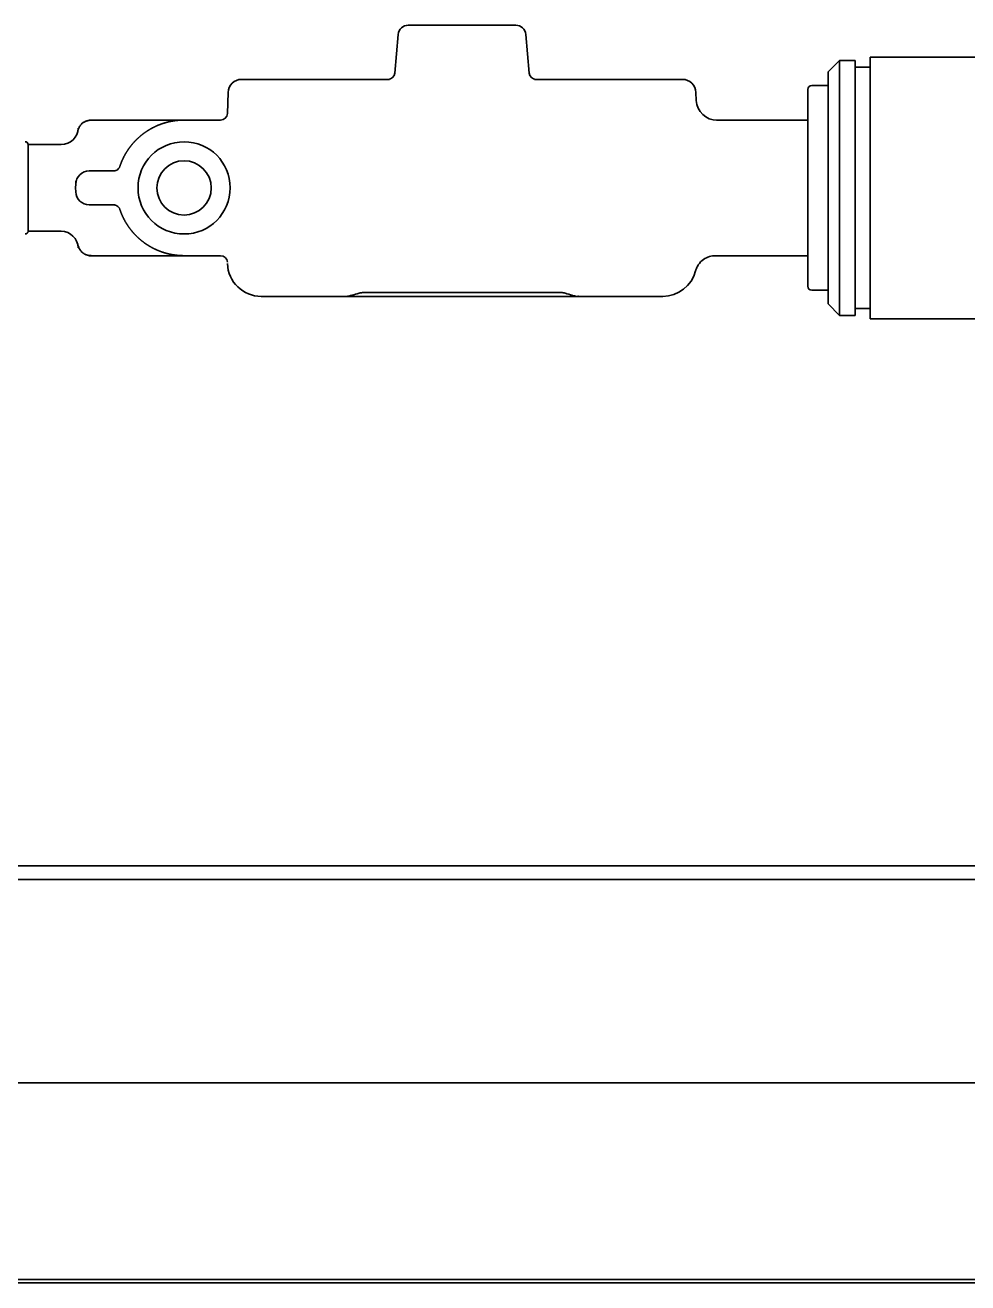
# Model space of a CAD drawing. Extents: x 5997 to 10491, y -672 to 3220.
# Drawn here: x 8492 to 8561.6, y 2230.8 to 2323.5 of the extents above; entities that cross this region are included whole.
import ezdxf

# ---------------------------------------------------------------- set-up
doc = ezdxf.new("R2010")
doc.units = 0
doc.header["$LTSCALE"] = 5
doc.layers.add('1', color=7, linetype='CONTINUOUS', true_color=0xffffff)

msp = doc.modelspace()

# ---------------------------------------------------------------- linework, layer by layer
at = {"layer": '1', "color": 7, "linetype": 'Continuous', "lineweight": 35}
for p, q in [((8520.31, 2323.526), (8528.236, 2323.526)), ((8519.313, 2319.983), (8519.563, 2322.841)), ((8528.983, 2322.841), (8529.233, 2319.983)), ((8552.123, 2320.926), (8551.273, 2320.076)), ((8553.273, 2320.926), (8552.123, 2320.926)), ((8552.123, 2320.926), (8552.123, 2302.126)), ((8553.273, 2320.926), (8553.273, 2302.126)), ((8554.373, 2321.176), (8554.373, 2301.876)), ((8564.773, 2321.176), (8554.373, 2321.176)), ((8551.273, 2320.076), (8551.273, 2302.976)), ((8554.373, 2320.426), (8553.273, 2320.426)), ((8508.018, 2319.526), (8509.017, 2319.526)), ((8509.017, 2319.526), (8518.922, 2319.526)), ((8529.624, 2319.526), (8539.528, 2319.526)), ((8539.528, 2319.526), (8540.528, 2319.526)), ((8549.773, 2304.276), (8549.773, 2318.776)), ((8551.273, 2319.076), (8550.073, 2319.076)), ((8507.019, 2318.561), (8506.964, 2317.009)), ((8541.527, 2318.561), (8541.548, 2317.974)), ((8503.773, 2316.526), (8496.768, 2316.526)), ((8506.465, 2316.526), (8503.773, 2316.526)), ((8549.773, 2316.526), (8543.047, 2316.526)), ((8494.708, 2314.726), (8492.273, 2314.726)), ((8492.273, 2314.726), (8492.273, 2308.326)), ((8495.773, 2311.526), (8495.783, 2311.811)), ((8495.783, 2311.241), (8495.773, 2311.526)), ((8495.783, 2311.811), (8495.791, 2312.042)), ((8495.79, 2311.042), (8495.79, 2311.037)), ((8492.273, 2308.326), (8494.708, 2308.326)), ((8496.768, 2306.526), (8503.773, 2306.526)), ((8503.773, 2306.526), (8506.465, 2306.526)), ((8542.955, 2306.526), (8549.773, 2306.526)), ((8550.073, 2303.976), (8551.273, 2303.976)), ((8515.705, 2303.526), (8509.466, 2303.526)), ((8517.09, 2303.526), (8515.705, 2303.526)), ((8531.456, 2303.526), (8517.09, 2303.526)), ((8517.117, 2303.817), (8531.428, 2303.817)), ((8532.841, 2303.526), (8531.456, 2303.526)), ((8539.079, 2303.526), (8532.841, 2303.526)), ((8551.273, 2302.976), (8552.123, 2302.126)), ((8552.123, 2302.126), (8553.273, 2302.126)), ((8553.273, 2302.626), (8554.373, 2302.626)), ((8554.373, 2301.876), (8564.773, 2301.876)), ((8578.573, 2261.526), (8375.073, 2261.526)), ((8578.577, 2260.526), (8409.579, 2260.526)), ((8388.038, 2245.526), (8580.485, 2245.526)), ((8643.923, 2231.037), (8404.413, 2231.037)), ((8643.923, 2230.778), (8404.413, 2230.778))]:
    msp.add_line(p, q, dxfattribs=at)
for radius in [3.4, 2]:
    msp.add_circle((8503.773, 2311.526), radius, dxfattribs=at)
for centre, radius, start, end in [((8520.31, 2322.776), 0.75, 90, 175), ((8528.236, 2322.776), 0.75, 5, 90), ((8518.815, 2320.026), 0.5, 270, 355), ((8529.731, 2320.026), 0.5, 185, 270), ((8508.018, 2318.526), 1, 90, 178), ((8540.528, 2318.526), 1, 2, 90), ((8550.073, 2318.776), 0.3, 90, 180), ((8543.047, 2318.026), 1.5, 182, 271.71043), ((8506.465, 2317.026), 0.5, 269.344, 358), ((8492.073, 2314.726), 0.2, 0, 96.93646), ((8496.782, 2311.776), 1, 90, 178), ((8496.782, 2311.276), 1, 182.00027, 270), ((8492.073, 2308.326), 0.2, 263.06354, 0), ((8506.465, 2306.026), 0.5, 2, 90.36253), ((8509.466, 2306.026), 2.5, 182, 270), ((8539.078, 2306.028), 2.502, 270.02134, 345.54153), ((8550.073, 2304.276), 0.3, 180, 270)]:
    msp.add_arc(centre, radius, start, end, dxfattribs=at)
for centre, major_axis, start_param, end_param in [((8494.709, 2315.976), (-1.249, 0.04), 1.602904, 3.141573), ((8494.709, 2307.076), (-1.249, -0.04), 3.141612, 4.681404)]:
    msp.add_ellipse(centre, major_axis=major_axis, ratio=1, start_param=start_param, end_param=end_param, dxfattribs=at)
for points, degree in [([(8496.937, 2316.526), (8496.12, 2316.475), (8495.931, 2315.714)], 2), ([(8498.559, 2312.776), (8498.578, 2312.776), (8498.616, 2312.778), (8498.669, 2312.788), (8498.718, 2312.801), (8498.763, 2312.819), (8498.789, 2312.832), (8498.802, 2312.839)], 3), ([(8495.931, 2307.339), (8496.153, 2306.551), (8496.937, 2306.526)], 2)]:
    msp.add_open_spline(points, degree=degree, dxfattribs=at)
for points, knots in [([(8499.033, 2313.117), (8499.038, 2313.132), (8499.048, 2313.161), (8499.063, 2313.204), (8499.079, 2313.248), (8499.095, 2313.291), (8499.111, 2313.334), (8499.128, 2313.377), (8499.145, 2313.419), (8499.163, 2313.462), (8499.181, 2313.504), (8499.199, 2313.546), (8499.218, 2313.588), (8499.237, 2313.629), (8499.256, 2313.671), (8499.276, 2313.712), (8499.296, 2313.753), (8499.316, 2313.793), (8499.337, 2313.834), (8499.358, 2313.874), (8499.38, 2313.914), (8499.402, 2313.954), (8499.424, 2313.994), (8499.447, 2314.033), (8499.469, 2314.072), (8499.493, 2314.111), (8499.516, 2314.149), (8499.54, 2314.188), (8499.564, 2314.226), (8499.589, 2314.263), (8499.613, 2314.301), (8499.638, 2314.338), (8499.664, 2314.375), (8499.69, 2314.412), (8499.716, 2314.448), (8499.742, 2314.485), (8499.769, 2314.521), (8499.796, 2314.556), (8499.823, 2314.592), (8499.85, 2314.627), (8499.878, 2314.662), (8499.906, 2314.696), (8499.934, 2314.73), (8499.963, 2314.764), (8499.992, 2314.798), (8500.021, 2314.831), (8500.051, 2314.865), (8500.08, 2314.897), (8500.11, 2314.93), (8500.14, 2314.962), (8500.171, 2314.994), (8500.202, 2315.026), (8500.232, 2315.057), (8500.264, 2315.088), (8500.295, 2315.119), (8500.327, 2315.149), (8500.359, 2315.179), (8500.391, 2315.209), (8500.423, 2315.238), (8500.456, 2315.267), (8500.489, 2315.296), (8500.522, 2315.325), (8500.555, 2315.353), (8500.588, 2315.381), (8500.622, 2315.408), (8500.656, 2315.436), (8500.69, 2315.463), (8500.724, 2315.489), (8500.759, 2315.515), (8500.793, 2315.541), (8500.828, 2315.567), (8500.863, 2315.592), (8500.898, 2315.617), (8500.934, 2315.642), (8500.969, 2315.666), (8501.005, 2315.69), (8501.041, 2315.714), (8501.077, 2315.737), (8501.113, 2315.76), (8501.149, 2315.783), (8501.186, 2315.805), (8501.223, 2315.827), (8501.259, 2315.849), (8501.296, 2315.87), (8501.334, 2315.891), (8501.371, 2315.911), (8501.408, 2315.932), (8501.446, 2315.952), (8501.483, 2315.971), (8501.521, 2315.99), (8501.559, 2316.009), (8501.597, 2316.028), (8501.635, 2316.046), (8501.674, 2316.064), (8501.712, 2316.082), (8501.75, 2316.099), (8501.789, 2316.116), (8501.828, 2316.132), (8501.866, 2316.148), (8501.905, 2316.164), (8501.944, 2316.18), (8501.983, 2316.195), (8502.022, 2316.21), (8502.062, 2316.224), (8502.101, 2316.238), (8502.14, 2316.252), (8502.18, 2316.266), (8502.219, 2316.279), (8502.259, 2316.291), (8502.298, 2316.304), (8502.338, 2316.316), (8502.378, 2316.328), (8502.418, 2316.339), (8502.457, 2316.35), (8502.497, 2316.361), (8502.537, 2316.371), (8502.577, 2316.381), (8502.617, 2316.391), (8502.657, 2316.4), (8502.697, 2316.409), (8502.738, 2316.418), (8502.778, 2316.426), (8502.818, 2316.434), (8502.858, 2316.442), (8502.898, 2316.449), (8502.938, 2316.456), (8502.979, 2316.463), (8503.019, 2316.469), (8503.059, 2316.475), (8503.099, 2316.481), (8503.14, 2316.486), (8503.18, 2316.491), (8503.22, 2316.496), (8503.26, 2316.5), (8503.301, 2316.504), (8503.341, 2316.507), (8503.381, 2316.511), (8503.421, 2316.514), (8503.461, 2316.516), (8503.502, 2316.519), (8503.542, 2316.521), (8503.582, 2316.523), (8503.622, 2316.524), (8503.662, 2316.525), (8503.702, 2316.526), (8503.739, 2316.526), (8503.763, 2316.526), (8503.774, 2316.526)], [0, 0, 0, 0, 0.0051354, 0.0102658, 0.0153914, 0.0205121, 0.0256279, 0.0307388, 0.0358449, 0.040946, 0.0460422, 0.0511336, 0.0562201, 0.0613016, 0.0663783, 0.0714501, 0.076517, 0.0815791, 0.0866362, 0.0916884, 0.0967358, 0.1017783, 0.1068158, 0.1118485, 0.1168763, 0.1218993, 0.1269173, 0.1319304, 0.1369387, 0.1419421, 0.1469406, 0.1519341, 0.1569229, 0.1619067, 0.1668856, 0.1718597, 0.1768288, 0.1817931, 0.1867525, 0.191707, 0.1966566, 0.2016014, 0.2065412, 0.2114762, 0.2164063, 0.2213315, 0.2262518, 0.2311672, 0.2360777, 0.2409834, 0.2458842, 0.2507801, 0.2556711, 0.2605572, 0.2654384, 0.2703148, 0.2751862, 0.2800528, 0.2849145, 0.2897714, 0.2946233, 0.2994704, 0.3043125, 0.3091498, 0.3139822, 0.3188097, 0.3236324, 0.3284501, 0.333263, 0.338071, 0.3428741, 0.3476724, 0.3524657, 0.3572542, 0.3620378, 0.3668165, 0.3715903, 0.3763593, 0.3811233, 0.3858825, 0.3906368, 0.3953863, 0.4001308, 0.4048705, 0.4096053, 0.4143352, 0.4190602, 0.4237804, 0.4284956, 0.433206, 0.4379116, 0.4426122, 0.4473079, 0.4519988, 0.4566848, 0.461366, 0.4660422, 0.4707136, 0.4753801, 0.4800417, 0.4846984, 0.4893503, 0.4939973, 0.4986394, 0.5032766, 0.507909, 0.5125364, 0.517159, 0.5217768, 0.5263896, 0.5309976, 0.5356007, 0.5401989, 0.5447923, 0.5493807, 0.5539643, 0.5585431, 0.5631169, 0.5676859, 0.57225, 0.5768092, 0.5813636, 0.5859131, 0.5904577, 0.5949974, 0.5995323, 0.6040623, 0.6085874, 0.6131076, 0.617623, 0.6221335, 0.6266391, 0.6311399, 0.6356358, 0.6401268, 0.6446129, 0.6490942, 0.6535706, 0.6580421, 0.6625088, 0.6669706, 0.6714275, 0.6758796, 0.6803267, 0.684769, 0.6892065, 0.6927374, 0.6927374, 0.6927374, 0.6927374]), ([(8496.782, 2312.776), (8496.782, 2312.776), (8496.82, 2312.776), (8496.985, 2312.776), (8497.251, 2312.776), (8497.61, 2312.776), (8498.05, 2312.776), (8498.385, 2312.776), (8498.559, 2312.776)], [0, 0, 0, 0, 0.166853, 0.330789, 0.494535, 0.660664, 0.82941, 1, 1, 1, 1]), ([(8498.802, 2312.839), (8498.855, 2312.869), (8498.904, 2312.909), (8498.983, 2313.004), (8499.013, 2313.059), (8499.033, 2313.117)], [0, 0, 0, 0, 0.5, 0.5, 1, 1, 1, 1]), ([(8498.559, 2310.276), (8498.386, 2310.276), (8498.051, 2310.276), (8497.61, 2310.276), (8497.254, 2310.276), (8496.991, 2310.276), (8496.822, 2310.276), (8496.782, 2310.276), (8496.782, 2310.276)], [0, 0, 0, 0, 0.170153, 0.338815, 0.505661, 0.664621, 0.826311, 1, 1, 1, 1]), ([(8498.802, 2310.213), (8498.799, 2310.215), (8498.793, 2310.218), (8498.785, 2310.222), (8498.777, 2310.226), (8498.769, 2310.23), (8498.76, 2310.234), (8498.752, 2310.237), (8498.743, 2310.241), (8498.735, 2310.244), (8498.726, 2310.247), (8498.718, 2310.25), (8498.71, 2310.253), (8498.701, 2310.255), (8498.693, 2310.258), (8498.684, 2310.26), (8498.676, 2310.262), (8498.667, 2310.264), (8498.659, 2310.266), (8498.65, 2310.268), (8498.642, 2310.269), (8498.633, 2310.271), (8498.625, 2310.272), (8498.616, 2310.273), (8498.608, 2310.274), (8498.6, 2310.274), (8498.591, 2310.275), (8498.583, 2310.276), (8498.575, 2310.276), (8498.567, 2310.276), (8498.561, 2310.276), (8498.559, 2310.276)], [0, 0, 0, 0, 0.033325, 0.06648, 0.099493, 0.132392, 0.165206, 0.197965, 0.230696, 0.26343, 0.296195, 0.32902, 0.361934, 0.394967, 0.428145, 0.461498, 0.495053, 0.528836, 0.562875, 0.597195, 0.631821, 0.666778, 0.702091, 0.737781, 0.773873, 0.810387, 0.847344, 0.884764, 0.922668, 0.961074, 1, 1, 1, 1]), ([(8499.033, 2309.935), (8499.013, 2309.994), (8498.983, 2310.048), (8498.904, 2310.143), (8498.855, 2310.183), (8498.802, 2310.213)], [0, 0, 0, 0, 0.5, 0.5, 1, 1, 1, 1]), ([(8499.033, 2309.935), (8499.038, 2309.921), (8499.048, 2309.891), (8499.063, 2309.848), (8499.079, 2309.805), (8499.095, 2309.761), (8499.111, 2309.718), (8499.128, 2309.675), (8499.145, 2309.633), (8499.163, 2309.59), (8499.181, 2309.548), (8499.199, 2309.506), (8499.218, 2309.464), (8499.237, 2309.423), (8499.256, 2309.382), (8499.276, 2309.34), (8499.296, 2309.299), (8499.316, 2309.259), (8499.337, 2309.218), (8499.358, 2309.178), (8499.38, 2309.138), (8499.402, 2309.098), (8499.424, 2309.059), (8499.447, 2309.019), (8499.469, 2308.98), (8499.493, 2308.942), (8499.516, 2308.903), (8499.54, 2308.865), (8499.564, 2308.827), (8499.589, 2308.789), (8499.613, 2308.751), (8499.638, 2308.714), (8499.664, 2308.677), (8499.69, 2308.64), (8499.716, 2308.604), (8499.742, 2308.568), (8499.769, 2308.532), (8499.796, 2308.496), (8499.823, 2308.461), (8499.85, 2308.425), (8499.878, 2308.391), (8499.906, 2308.356), (8499.934, 2308.322), (8499.963, 2308.288), (8499.992, 2308.254), (8500.021, 2308.221), (8500.051, 2308.188), (8500.08, 2308.155), (8500.11, 2308.122), (8500.14, 2308.09), (8500.171, 2308.058), (8500.202, 2308.027), (8500.232, 2307.995), (8500.264, 2307.964), (8500.295, 2307.934), (8500.327, 2307.903), (8500.359, 2307.873), (8500.391, 2307.843), (8500.423, 2307.814), (8500.456, 2307.785), (8500.489, 2307.756), (8500.522, 2307.727), (8500.555, 2307.699), (8500.588, 2307.671), (8500.622, 2307.644), (8500.656, 2307.617), (8500.69, 2307.59), (8500.724, 2307.563), (8500.759, 2307.537), (8500.793, 2307.511), (8500.828, 2307.485), (8500.863, 2307.46), (8500.898, 2307.435), (8500.934, 2307.41), (8500.969, 2307.386), (8501.005, 2307.362), (8501.041, 2307.338), (8501.077, 2307.315), (8501.113, 2307.292), (8501.149, 2307.27), (8501.186, 2307.247), (8501.223, 2307.225), (8501.259, 2307.204), (8501.296, 2307.182), (8501.334, 2307.161), (8501.371, 2307.141), (8501.408, 2307.121), (8501.446, 2307.101), (8501.483, 2307.081), (8501.521, 2307.062), (8501.559, 2307.043), (8501.597, 2307.024), (8501.635, 2307.006), (8501.674, 2306.988), (8501.712, 2306.971), (8501.75, 2306.953), (8501.789, 2306.936), (8501.828, 2306.92), (8501.866, 2306.904), (8501.905, 2306.888), (8501.944, 2306.872), (8501.983, 2306.857), (8502.022, 2306.842), (8502.062, 2306.828), (8502.101, 2306.814), (8502.14, 2306.8), (8502.18, 2306.787), (8502.219, 2306.774), (8502.259, 2306.761), (8502.298, 2306.748), (8502.338, 2306.736), (8502.378, 2306.725), (8502.418, 2306.713), (8502.457, 2306.702), (8502.497, 2306.691), (8502.537, 2306.681), (8502.577, 2306.671), (8502.617, 2306.661), (8502.657, 2306.652), (8502.697, 2306.643), (8502.738, 2306.634), (8502.778, 2306.626), (8502.818, 2306.618), (8502.858, 2306.61), (8502.898, 2306.603), (8502.938, 2306.596), (8502.979, 2306.59), (8503.019, 2306.583), (8503.059, 2306.577), (8503.099, 2306.572), (8503.14, 2306.566), (8503.18, 2306.561), (8503.22, 2306.557), (8503.26, 2306.552), (8503.301, 2306.548), (8503.341, 2306.545), (8503.381, 2306.541), (8503.421, 2306.538), (8503.461, 2306.536), (8503.502, 2306.533), (8503.542, 2306.531), (8503.582, 2306.53), (8503.622, 2306.528), (8503.662, 2306.527), (8503.702, 2306.527), (8503.739, 2306.526), (8503.763, 2306.526), (8503.774, 2306.526)], [0, 0, 0, 0, 0.0051354, 0.0102658, 0.0153914, 0.0205121, 0.0256279, 0.0307388, 0.0358449, 0.040946, 0.0460422, 0.0511336, 0.0562201, 0.0613016, 0.0663783, 0.0714501, 0.076517, 0.0815791, 0.0866362, 0.0916884, 0.0967358, 0.1017783, 0.1068158, 0.1118485, 0.1168763, 0.1218993, 0.1269173, 0.1319304, 0.1369387, 0.1419421, 0.1469406, 0.1519341, 0.1569229, 0.1619067, 0.1668856, 0.1718597, 0.1768288, 0.1817931, 0.1867525, 0.191707, 0.1966566, 0.2016014, 0.2065412, 0.2114762, 0.2164063, 0.2213315, 0.2262518, 0.2311672, 0.2360777, 0.2409834, 0.2458842, 0.2507801, 0.2556711, 0.2605572, 0.2654384, 0.2703148, 0.2751862, 0.2800528, 0.2849145, 0.2897714, 0.2946233, 0.2994704, 0.3043125, 0.3091498, 0.3139822, 0.3188097, 0.3236324, 0.3284501, 0.333263, 0.338071, 0.3428741, 0.3476724, 0.3524657, 0.3572542, 0.3620378, 0.3668165, 0.3715903, 0.3763593, 0.3811233, 0.3858825, 0.3906368, 0.3953863, 0.4001308, 0.4048705, 0.4096053, 0.4143352, 0.4190602, 0.4237804, 0.4284956, 0.433206, 0.4379116, 0.4426122, 0.4473079, 0.4519988, 0.4566848, 0.461366, 0.4660422, 0.4707136, 0.4753801, 0.4800417, 0.4846984, 0.4893503, 0.4939973, 0.4986394, 0.5032766, 0.507909, 0.5125364, 0.517159, 0.5217768, 0.5263896, 0.5309976, 0.5356007, 0.5401989, 0.5447923, 0.5493807, 0.5539643, 0.5585431, 0.5631169, 0.5676859, 0.57225, 0.5768092, 0.5813636, 0.5859131, 0.5904577, 0.5949974, 0.5995323, 0.6040623, 0.6085874, 0.6131076, 0.617623, 0.6221335, 0.6266391, 0.6311399, 0.6356358, 0.6401268, 0.6446129, 0.6490942, 0.6535706, 0.6580421, 0.6625088, 0.6669706, 0.6714275, 0.6758796, 0.6803267, 0.684769, 0.6892065, 0.6927374, 0.6927374, 0.6927374, 0.6927374]), ([(8541.501, 2305.404), (8541.501, 2305.404), (8541.502, 2305.406), (8541.505, 2305.418), (8541.512, 2305.443), (8541.528, 2305.497), (8541.578, 2305.639), (8541.728, 2305.929), (8542.046, 2306.26), (8542.504, 2306.486), (8542.806, 2306.519), (8542.955, 2306.526)], [0, 0, 0, 0, 0.014549, 0.04498, 0.064172, 0.085459, 0.140153, 0.279462, 0.557011, 0.788323, 1, 1, 1, 1]), ([(8515.706, 2303.529), (8515.715, 2303.528), (8515.797, 2303.521), (8515.952, 2303.554), (8516.233, 2303.625), (8516.574, 2303.743), (8516.935, 2303.818), (8517.088, 2303.814), (8517.117, 2303.813)], [0, 0, 0, 0, 0.01677, 0.159489, 0.353717, 0.740798, 0.95113, 1, 1, 1, 1]), ([(8531.429, 2303.814), (8531.444, 2303.815), (8531.544, 2303.821), (8531.754, 2303.788), (8532.114, 2303.699), (8532.438, 2303.594), (8532.698, 2303.516), (8532.839, 2303.53), (8532.86, 2303.533)], [0, 0, 0, 0, 0.025697, 0.168939, 0.354844, 0.731666, 0.959919, 1, 1, 1, 1])]:
    msp.add_open_spline(points, degree=3, knots=knots, dxfattribs=at)

doc.saveas('drawing.dxf')
